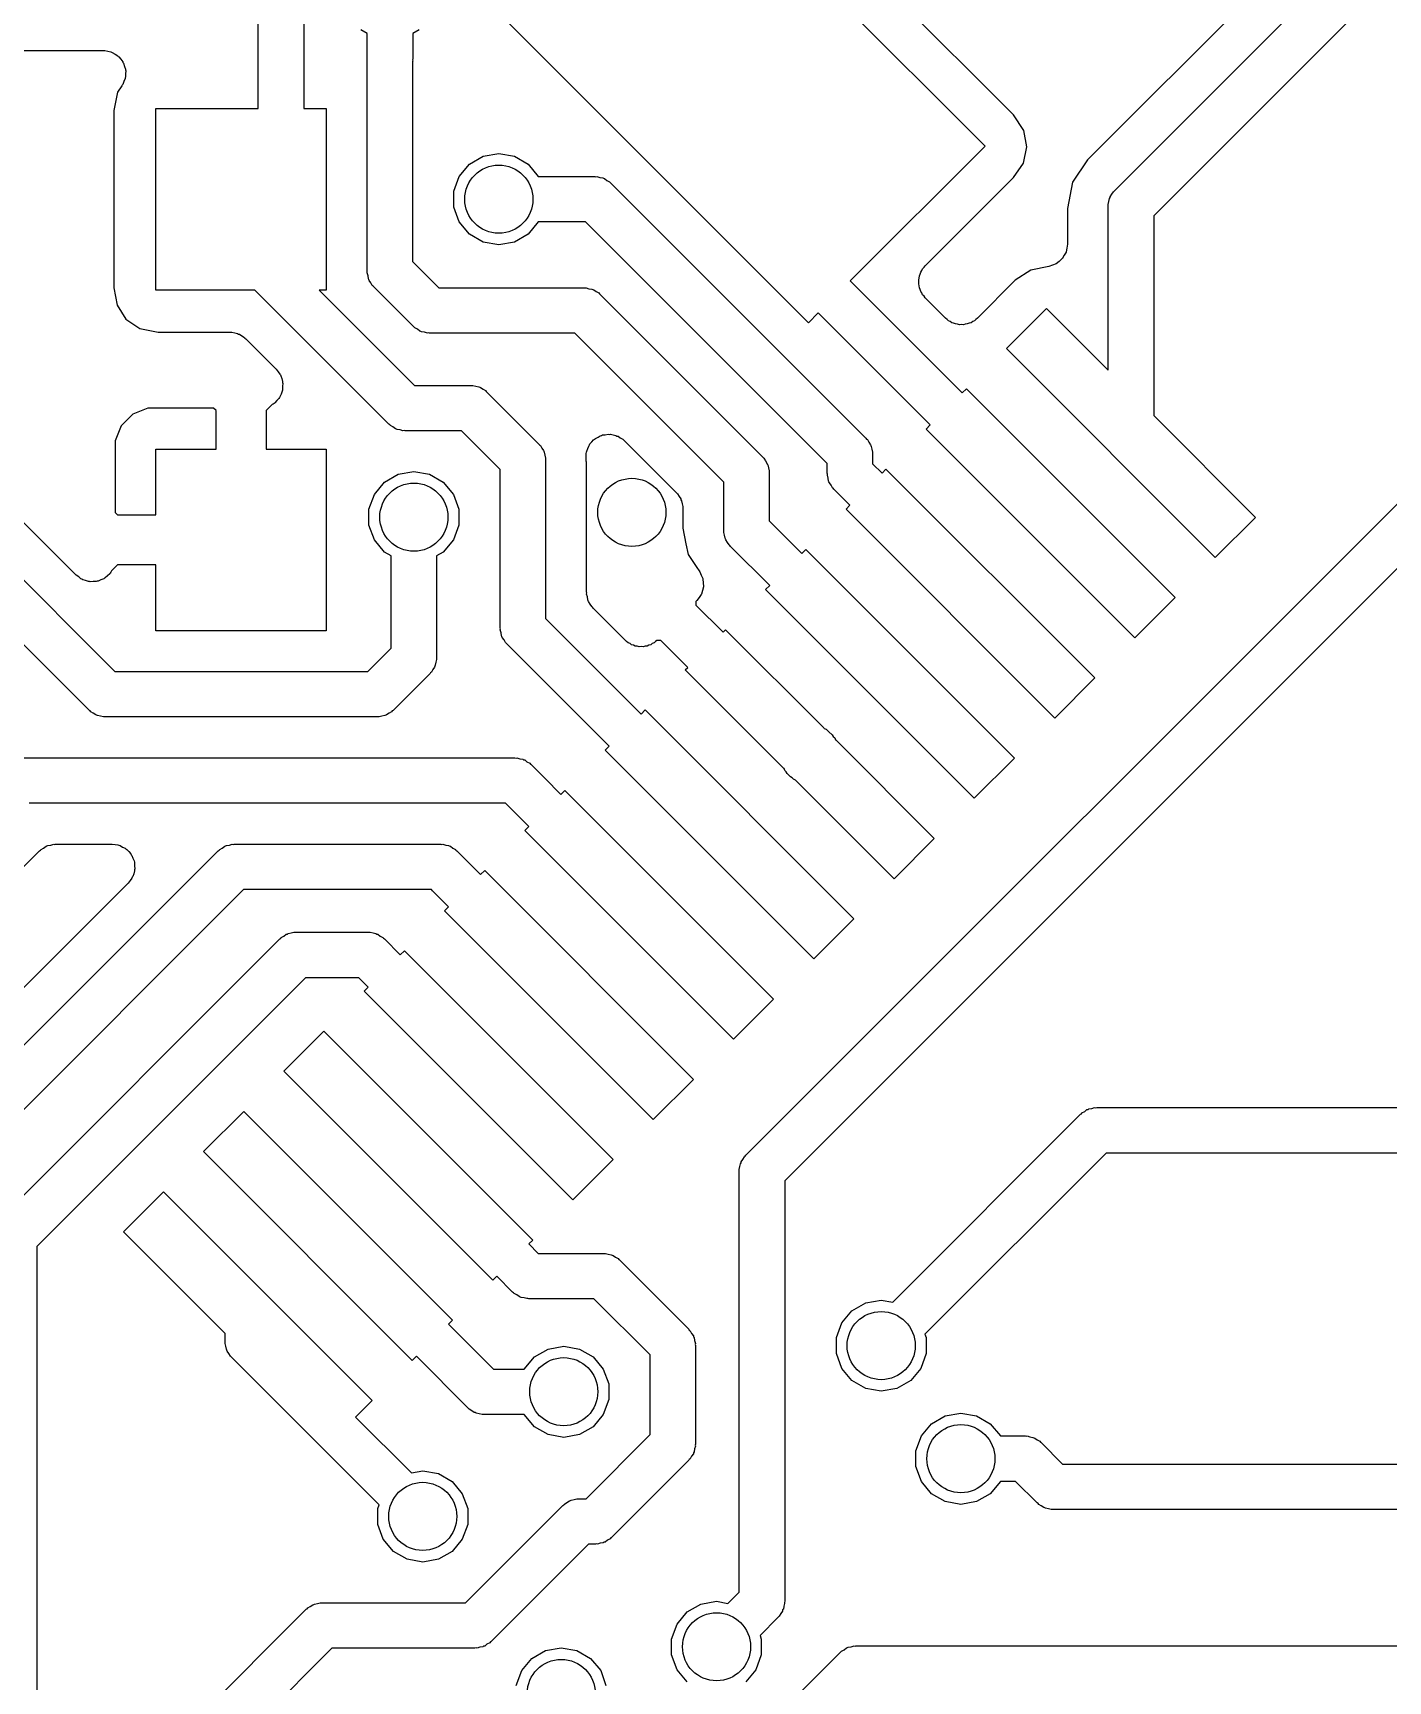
# Model space of a CAD drawing. Extents: x 125.1 to 143.2, y -145.5 to -100.1.
# Drawn here: x 128.18 to 134.15, y -125.47 to -118.22 of the extents above; entities that cross this region are included whole.
import ezdxf

# ---------------------------------------------------------------- set-up
doc = ezdxf.new("R2010")
doc.units = 0
doc.header["$MEASUREMENT"] = 0
doc.layers.add('BLACK', color=7, linetype='CONTINUOUS')

msp = doc.modelspace()

# ---------------------------------------------------------------- linework, layer by layer
at = {"layer": 'Black'}
for p, q in [((132.501, -118.578), (131.171, -117.249)), ((131.033, -117.373), (132.377, -118.717)), ((129.176, -118.55), (129.176, -117.767)), ((129.376, -117.726), (129.376, -118.55)), ((132.948, -118.911), (133.9, -117.959)), ((133.541, -118.063), (132.828, -118.776)), ((134.071, -118.071), (133.119, -119.023)), ((129.656, -118.221), (129.627, -118.204)), ((129.885, -118.204), (129.856, -118.221)), ((131.599, -119.495), (130.255, -118.151)), ((129.656, -118.323), (129.656, -118.221)), ((129.856, -118.221), (129.856, -118.333)), ((127.937, -118.295), (128.492, -118.295)), ((128.492, -118.295), (128.496, -118.295)), ((128.496, -118.295), (128.5, -118.295)), ((128.5, -118.295), (128.513, -118.298)), ((128.513, -118.298), (128.526, -118.301)), ((128.526, -118.301), (128.53, -118.303)), ((128.53, -118.303), (128.533, -118.304)), ((128.533, -118.304), (128.545, -118.311)), ((128.545, -118.311), (128.557, -118.318)), ((128.557, -118.318), (128.559, -118.321)), ((128.559, -118.321), (128.562, -118.323)), ((128.562, -118.323), (128.57, -118.334)), ((128.57, -118.334), (128.579, -118.345)), ((128.579, -118.345), (128.58, -118.348)), ((128.58, -118.348), (128.582, -118.351)), ((128.582, -118.351), (128.586, -118.365)), ((129.655, -118.325), (129.656, -118.323)), ((129.656, -118.33), (129.655, -118.325)), ((129.655, -118.334), (129.656, -118.33)), ((129.655, -119.265), (129.655, -118.334)), ((129.856, -118.333), (129.855, -118.337)), ((129.855, -118.337), (129.856, -118.342)), ((129.856, -118.342), (129.855, -118.344)), ((129.855, -118.344), (129.855, -119.224)), ((128.584, -118.432), (128.579, -118.445)), ((128.589, -118.419), (128.584, -118.432)), ((128.586, -118.365), (128.591, -118.377)), ((128.591, -118.412), (128.589, -118.416)), ((128.589, -118.416), (128.589, -118.419)), ((128.591, -118.377), (128.591, -118.381)), ((128.591, -118.381), (128.592, -118.385)), ((128.592, -118.385), (128.591, -118.398)), ((128.591, -118.398), (128.591, -118.412)), ((128.556, -118.479), (128.54, -118.56)), ((128.575, -118.451), (128.556, -118.479)), ((128.576, -118.448), (128.575, -118.451)), ((128.579, -118.445), (128.576, -118.448)), ((128.54, -118.56), (128.54, -119.341)), ((128.725, -119.35), (128.725, -118.55)), ((128.725, -118.55), (129.176, -118.55)), ((129.376, -118.55), (129.475, -118.55)), ((129.475, -118.55), (129.475, -119.35)), ((132.547, -118.648), (132.501, -118.578)), ((132.56, -118.719), (132.547, -118.648)), ((132.377, -118.717), (131.783, -119.31)), ((132.545, -118.791), (132.56, -118.719)), ((130.061, -118.85), (130.106, -118.796)), ((130.106, -118.796), (130.166, -118.761)), ((130.166, -118.761), (130.235, -118.749)), ((130.235, -118.749), (130.304, -118.761)), ((130.304, -118.761), (130.364, -118.796)), ((130.364, -118.796), (130.409, -118.85)), ((132.501, -118.854), (132.545, -118.791)), ((132.828, -118.776), (132.762, -118.875)), ((130.037, -118.915), (130.061, -118.85)), ((130.409, -118.85), (130.409, -118.85)), ((130.409, -118.85), (130.518, -118.85)), ((130.518, -118.85), (130.658, -118.85)), ((130.658, -118.85), (130.663, -118.851)), ((130.663, -118.851), (130.667, -118.85)), ((130.667, -118.85), (130.68, -118.854)), ((130.68, -118.854), (130.693, -118.856)), ((130.693, -118.856), (130.696, -118.858)), ((130.696, -118.858), (130.701, -118.859)), ((130.701, -118.859), (130.711, -118.867)), ((130.711, -118.867), (130.723, -118.873)), ((132.113, -119.243), (132.501, -118.854)), ((130.037, -118.985), (130.037, -118.915)), ((130.723, -118.873), (130.726, -118.877)), ((130.726, -118.877), (130.729, -118.879)), ((130.729, -118.879), (131.852, -120.002)), ((132.762, -118.875), (132.739, -118.991)), ((132.927, -118.943), (132.928, -118.939)), ((132.928, -118.939), (132.935, -118.928)), ((132.935, -118.928), (132.942, -118.917)), ((132.942, -118.917), (132.945, -118.914)), ((132.945, -118.914), (132.948, -118.911)), ((130.061, -119.05), (130.037, -118.985)), ((132.739, -118.991), (132.739, -119.148)), ((132.919, -118.973), (132.922, -118.96)), ((132.919, -118.977), (132.919, -118.973)), ((132.919, -118.981), (132.919, -118.977)), ((132.919, -119.703), (132.919, -118.981)), ((132.922, -118.96), (132.925, -118.947)), ((132.925, -118.947), (132.927, -118.943)), ((130.106, -119.104), (130.061, -119.05)), ((130.409, -119.05), (130.364, -119.104)), ((130.518, -119.05), (130.409, -119.05)), ((130.409, -119.05), (130.409, -119.05)), ((130.617, -119.05), (130.518, -119.05)), ((131.681, -120.114), (130.617, -119.05)), ((131.323, -123.16), (135.447, -119.036)), ((133.119, -119.023), (133.119, -119.903)), ((130.166, -119.139), (130.106, -119.104)), ((130.235, -119.151), (130.166, -119.139)), ((130.304, -119.139), (130.235, -119.151)), ((130.364, -119.104), (130.304, -119.139)), ((132.739, -119.148), (132.736, -119.165)), ((129.855, -119.224), (129.971, -119.34)), ((135.559, -119.207), (131.494, -123.272)), ((132.702, -119.224), (132.69, -119.234)), ((132.715, -119.213), (132.702, -119.224)), ((132.716, -119.212), (132.715, -119.213)), ((132.724, -119.197), (132.716, -119.212)), ((132.716, -119.212), (132.716, -119.212)), ((132.733, -119.183), (132.724, -119.197)), ((132.736, -119.165), (132.733, -119.182)), ((132.733, -119.182), (132.733, -119.182)), ((132.733, -119.182), (132.733, -119.183)), ((129.656, -119.27), (129.655, -119.265)), ((129.655, -119.274), (129.656, -119.27)), ((129.659, -119.287), (129.655, -119.274)), ((129.661, -119.3), (129.659, -119.287)), ((129.663, -119.303), (129.661, -119.3)), ((129.664, -119.308), (129.663, -119.303)), ((132.084, -119.305), (132.086, -119.297)), ((132.084, -119.314), (132.084, -119.305)), ((132.086, -119.297), (132.087, -119.288)), ((132.087, -119.288), (132.09, -119.28)), ((132.09, -119.28), (132.093, -119.272)), ((132.093, -119.272), (132.098, -119.264)), ((132.098, -119.264), (132.101, -119.257)), ((132.101, -119.257), (132.108, -119.25)), ((132.108, -119.25), (132.113, -119.243)), ((132.578, -119.262), (132.509, -119.307)), ((132.657, -119.247), (132.578, -119.262)), ((132.673, -119.241), (132.657, -119.247)), ((132.689, -119.235), (132.673, -119.241)), ((132.69, -119.234), (132.689, -119.235)), ((132.689, -119.235), (132.689, -119.235)), ((128.54, -119.341), (128.554, -119.416)), ((129.161, -119.35), (128.725, -119.35)), ((129.751, -119.941), (129.161, -119.35)), ((129.475, -119.35), (129.444, -119.35)), ((129.444, -119.35), (129.864, -119.77)), ((129.672, -119.318), (129.664, -119.308)), ((129.678, -119.33), (129.672, -119.318)), ((129.682, -119.333), (129.678, -119.33)), ((129.684, -119.336), (129.682, -119.333)), ((129.859, -119.511), (129.684, -119.336)), ((129.971, -119.34), (130.611, -119.34)), ((130.611, -119.34), (130.615, -119.341)), ((130.615, -119.341), (130.62, -119.34)), ((130.62, -119.34), (130.632, -119.344)), ((130.632, -119.344), (130.645, -119.346)), ((130.645, -119.346), (130.649, -119.348)), ((130.649, -119.348), (130.653, -119.349)), ((130.653, -119.349), (130.664, -119.357)), ((130.664, -119.357), (130.675, -119.363)), ((130.675, -119.363), (130.678, -119.367)), ((130.678, -119.367), (130.682, -119.369)), ((130.682, -119.369), (131.396, -120.084)), ((131.783, -119.31), (132.276, -119.803)), ((132.084, -119.323), (132.084, -119.314)), ((132.086, -119.331), (132.084, -119.323)), ((132.087, -119.34), (132.086, -119.331)), ((132.09, -119.348), (132.087, -119.34)), ((132.093, -119.356), (132.09, -119.348)), ((132.098, -119.363), (132.093, -119.356)), ((132.101, -119.371), (132.098, -119.363)), ((132.108, -119.377), (132.101, -119.371)), ((132.113, -119.385), (132.108, -119.377)), ((132.509, -119.307), (132.343, -119.474)), ((128.554, -119.416), (128.593, -119.478)), ((132.202, -119.474), (132.113, -119.385)), ((132.471, -119.608), (132.647, -119.432)), ((132.647, -119.432), (132.919, -119.703)), ((128.593, -119.478), (128.654, -119.519)), ((128.654, -119.519), (128.735, -119.535)), ((129.862, -119.513), (129.859, -119.511)), ((129.865, -119.517), (129.862, -119.513)), ((129.877, -119.523), (129.865, -119.517)), ((131.642, -119.451), (131.599, -119.495)), ((132.135, -119.944), (131.642, -119.451)), ((132.209, -119.479), (132.202, -119.474)), ((132.215, -119.485), (132.209, -119.479)), ((132.223, -119.489), (132.215, -119.485)), ((132.23, -119.494), (132.223, -119.489)), ((132.238, -119.496), (132.23, -119.494)), ((132.246, -119.499), (132.238, -119.496)), ((132.255, -119.5), (132.246, -119.499)), ((132.264, -119.503), (132.255, -119.5)), ((132.272, -119.502), (132.264, -119.503)), ((132.281, -119.503), (132.272, -119.502)), ((132.289, -119.5), (132.281, -119.503)), ((132.298, -119.499), (132.289, -119.5)), ((132.306, -119.496), (132.298, -119.499)), ((132.315, -119.494), (132.306, -119.496)), ((132.322, -119.489), (132.315, -119.494)), ((132.33, -119.485), (132.322, -119.489)), ((132.336, -119.479), (132.33, -119.485)), ((132.343, -119.474), (132.336, -119.479)), ((128.735, -119.535), (129.05, -119.535)), ((129.05, -119.535), (129.055, -119.536)), ((129.055, -119.536), (129.059, -119.536)), ((129.059, -119.536), (129.072, -119.539)), ((129.072, -119.539), (129.084, -119.542)), ((129.084, -119.542), (129.088, -119.544)), ((129.088, -119.544), (129.093, -119.545)), ((129.093, -119.545), (129.103, -119.552)), ((129.103, -119.552), (129.115, -119.559)), ((129.115, -119.559), (129.117, -119.562)), ((129.117, -119.562), (129.121, -119.565)), ((129.121, -119.565), (129.255, -119.699)), ((129.887, -119.531), (129.877, -119.523)), ((129.892, -119.532), (129.887, -119.531)), ((129.895, -119.534), (129.892, -119.532)), ((129.908, -119.536), (129.895, -119.534)), ((129.921, -119.54), (129.908, -119.536)), ((129.925, -119.539), (129.921, -119.54)), ((129.93, -119.54), (129.925, -119.539)), ((130.57, -119.54), (129.93, -119.54)), ((131.226, -120.196), (130.57, -119.54)), ((133.39, -120.528), (132.471, -119.608)), ((129.255, -119.699), (129.263, -119.71)), ((129.263, -119.71), (129.271, -119.72)), ((129.271, -119.72), (129.273, -119.724)), ((129.273, -119.724), (129.275, -119.728)), ((129.275, -119.728), (129.279, -119.74)), ((129.279, -119.74), (129.283, -119.753)), ((129.276, -119.808), (129.271, -119.82)), ((129.281, -119.796), (129.276, -119.808)), ((129.282, -119.791), (129.281, -119.796)), ((129.283, -119.787), (129.282, -119.791)), ((129.283, -119.753), (129.283, -119.757)), ((129.283, -119.757), (129.284, -119.761)), ((129.284, -119.761), (129.283, -119.774)), ((129.283, -119.774), (129.283, -119.787)), ((129.864, -119.77), (130.113, -119.77)), ((130.113, -119.77), (130.117, -119.771)), ((130.117, -119.771), (130.121, -119.77)), ((130.121, -119.77), (130.134, -119.774)), ((130.134, -119.774), (130.147, -119.776)), ((130.147, -119.776), (130.151, -119.778)), ((130.151, -119.778), (130.155, -119.779)), ((130.155, -119.779), (130.166, -119.787)), ((130.166, -119.787), (130.177, -119.793)), ((130.177, -119.793), (130.18, -119.797)), ((130.18, -119.797), (130.183, -119.799)), ((130.183, -119.799), (130.412, -120.028)), ((132.276, -119.803), (132.294, -119.785)), ((132.294, -119.785), (133.213, -120.704)), ((127.373, -119.859), (128.544, -121.03)), ((128.689, -119.87), (128.623, -119.897)), ((128.979, -119.87), (128.689, -119.87)), ((128.99, -119.881), (128.979, -119.87)), ((128.99, -120.05), (128.99, -119.881)), ((129.237, -119.854), (129.21, -119.881)), ((129.21, -119.881), (129.21, -120.05)), ((129.242, -119.852), (129.237, -119.854)), ((129.245, -119.849), (129.242, -119.852)), ((129.249, -119.847), (129.245, -119.849)), ((129.257, -119.837), (129.249, -119.847)), ((129.267, -119.827), (129.257, -119.837)), ((129.269, -119.823), (129.267, -119.827)), ((129.271, -119.82), (129.269, -119.823)), ((128.572, -119.948), (128.545, -120.014)), ((128.623, -119.897), (128.572, -119.948)), ((129.755, -119.943), (129.751, -119.941)), ((129.758, -119.947), (129.755, -119.943)), ((129.769, -119.953), (129.758, -119.947)), ((129.78, -119.961), (129.769, -119.953)), ((132.117, -119.962), (132.135, -119.944)), ((133.119, -119.903), (133.567, -120.351)), ((128.432, -121.201), (127.237, -120.006)), ((128.545, -120.014), (128.545, -120.329)), ((129.784, -119.962), (129.78, -119.961)), ((129.788, -119.964), (129.784, -119.962)), ((129.801, -119.966), (129.788, -119.964)), ((129.813, -119.97), (129.801, -119.966)), ((129.818, -119.969), (129.813, -119.97)), ((129.822, -119.97), (129.818, -119.969)), ((130.071, -119.97), (129.822, -119.97)), ((130.241, -120.14), (130.071, -119.97)), ((130.412, -120.028), (130.414, -120.031)), ((130.634, -120.032), (130.636, -120.027)), ((130.636, -120.027), (130.645, -120.019)), ((130.645, -120.019), (130.652, -120.01)), ((130.652, -120.01), (130.657, -120.007)), ((130.657, -120.007), (130.661, -120.003)), ((130.661, -120.003), (130.672, -119.998)), ((130.672, -119.998), (130.682, -119.992)), ((130.682, -119.992), (130.687, -119.99)), ((130.687, -119.99), (130.692, -119.988)), ((130.692, -119.988), (130.704, -119.987)), ((130.704, -119.987), (130.716, -119.985)), ((130.716, -119.985), (130.722, -119.986)), ((130.722, -119.986), (130.727, -119.985)), ((130.727, -119.985), (130.739, -119.988)), ((130.739, -119.988), (130.75, -119.99)), ((130.75, -119.99), (130.755, -119.993)), ((130.755, -119.993), (130.761, -119.994)), ((130.761, -119.994), (130.77, -120.001)), ((130.77, -120.001), (130.781, -120.007)), ((130.781, -120.007), (130.785, -120.011)), ((130.785, -120.011), (130.789, -120.014)), ((130.789, -120.014), (131.016, -120.241)), ((131.852, -120.002), (131.854, -120.006)), ((131.854, -120.006), (131.858, -120.008)), ((131.858, -120.008), (131.864, -120.02)), ((131.864, -120.02), (131.872, -120.031)), ((133.036, -120.881), (132.117, -119.962)), ((128.374, -120.606), (127.833, -120.065)), ((128.725, -120.34), (128.725, -120.05)), ((128.725, -120.05), (128.99, -120.05)), ((129.21, -120.05), (129.475, -120.05)), ((129.475, -120.05), (129.475, -120.85)), ((130.414, -120.031), (130.418, -120.034)), ((130.418, -120.034), (130.424, -120.046)), ((130.424, -120.046), (130.432, -120.056)), ((130.432, -120.056), (130.433, -120.06)), ((130.433, -120.06), (130.435, -120.064)), ((130.435, -120.064), (130.437, -120.077)), ((130.437, -120.077), (130.441, -120.09)), ((130.441, -120.09), (130.44, -120.094)), ((130.44, -120.094), (130.441, -120.099)), ((130.441, -120.099), (130.441, -120.796)), ((130.619, -120.093), (130.62, -120.082)), ((130.62, -120.099), (130.619, -120.093)), ((130.62, -120.07), (130.621, -120.064)), ((130.62, -120.082), (130.62, -120.07)), ((130.62, -120.104), (130.62, -120.099)), ((130.621, -120.064), (130.622, -120.059)), ((130.622, -120.059), (130.627, -120.048)), ((130.627, -120.048), (130.631, -120.037)), ((130.631, -120.037), (130.634, -120.032)), ((131.396, -120.084), (131.399, -120.087)), ((131.399, -120.087), (131.402, -120.09)), ((131.402, -120.09), (131.409, -120.102)), ((131.409, -120.102), (131.416, -120.112)), ((131.872, -120.031), (131.873, -120.035)), ((131.873, -120.035), (131.875, -120.039)), ((131.875, -120.039), (131.877, -120.051)), ((131.877, -120.051), (131.881, -120.064)), ((131.881, -120.064), (131.88, -120.068)), ((131.88, -120.068), (131.881, -120.073)), ((131.881, -120.073), (131.881, -120.115)), ((129.732, -120.196), (129.792, -120.161)), ((129.792, -120.161), (129.861, -120.149)), ((129.861, -120.149), (129.93, -120.161)), ((129.93, -120.161), (129.99, -120.196)), ((130.241, -120.838), (130.241, -120.14)), ((130.621, -120.108), (130.62, -120.104)), ((130.621, -120.68), (130.621, -120.108)), ((131.416, -120.112), (131.417, -120.117)), ((131.417, -120.117), (131.42, -120.12)), ((131.42, -120.12), (131.422, -120.133)), ((131.422, -120.133), (131.425, -120.146)), ((131.425, -120.146), (131.425, -120.15)), ((131.425, -120.15), (131.426, -120.155)), ((131.426, -120.155), (131.426, -120.366)), ((131.681, -120.156), (131.681, -120.114)), ((131.682, -120.161), (131.681, -120.156)), ((131.682, -120.165), (131.682, -120.161)), ((131.685, -120.178), (131.682, -120.165)), ((131.881, -120.115), (131.923, -120.156)), ((131.923, -120.156), (131.94, -120.139)), ((131.94, -120.139), (132.86, -121.058)), ((129.687, -120.25), (129.732, -120.196)), ((129.99, -120.196), (130.035, -120.25)), ((131.016, -120.241), (131.019, -120.245)), ((131.019, -120.245), (131.022, -120.248)), ((131.022, -120.248), (131.029, -120.259)), ((131.226, -120.408), (131.226, -120.196)), ((131.687, -120.191), (131.685, -120.178)), ((131.689, -120.194), (131.687, -120.191)), ((131.691, -120.199), (131.689, -120.194)), ((131.698, -120.209), (131.691, -120.199)), ((131.705, -120.221), (131.698, -120.209)), ((131.708, -120.223), (131.705, -120.221)), ((131.71, -120.227), (131.708, -120.223)), ((131.781, -120.298), (131.71, -120.227)), ((129.663, -120.315), (129.687, -120.25)), ((129.663, -120.385), (129.663, -120.315)), ((130.035, -120.25), (130.059, -120.315)), ((130.059, -120.315), (130.059, -120.385)), ((131.029, -120.259), (131.036, -120.27)), ((131.036, -120.27), (131.037, -120.274)), ((131.037, -120.274), (131.04, -120.278)), ((131.04, -120.278), (131.042, -120.291)), ((131.042, -120.291), (131.045, -120.303)), ((131.045, -120.303), (131.045, -120.308)), ((131.045, -120.308), (131.046, -120.312)), ((131.046, -120.312), (131.046, -120.398)), ((131.764, -120.315), (131.781, -120.298)), ((132.683, -121.235), (131.764, -120.315)), ((128.545, -120.329), (128.556, -120.34)), ((128.556, -120.34), (128.725, -120.34)), ((129.687, -120.45), (129.663, -120.385)), ((130.059, -120.385), (130.035, -120.45)), ((131.426, -120.366), (131.569, -120.51)), ((133.567, -120.351), (133.39, -120.528)), ((129.732, -120.504), (129.687, -120.45)), ((130.035, -120.45), (129.99, -120.504)), ((131.046, -120.398), (131.059, -120.467)), ((131.226, -120.412), (131.226, -120.408)), ((131.226, -120.417), (131.226, -120.412)), ((131.229, -120.429), (131.226, -120.417)), ((131.232, -120.442), (131.229, -120.429)), ((131.234, -120.446), (131.232, -120.442)), ((131.235, -120.45), (131.234, -120.446)), ((131.242, -120.461), (131.235, -120.45)), ((131.249, -120.472), (131.242, -120.461)), ((129.761, -120.521), (129.732, -120.504)), ((129.761, -120.633), (129.761, -120.521)), ((129.99, -120.504), (129.961, -120.521)), ((129.961, -120.521), (129.961, -120.633)), ((131.059, -120.467), (131.069, -120.514)), ((131.069, -120.514), (131.104, -120.567)), ((131.252, -120.475), (131.249, -120.472)), ((131.255, -120.479), (131.252, -120.475)), ((131.428, -120.651), (131.255, -120.479)), ((131.569, -120.51), (131.587, -120.492)), ((131.587, -120.492), (132.506, -121.411)), ((128.385, -120.613), (128.374, -120.606)), ((128.512, -120.608), (128.502, -120.617)), ((128.522, -120.599), (128.512, -120.608)), ((128.524, -120.596), (128.522, -120.599)), ((128.527, -120.593), (128.524, -120.596)), ((128.53, -120.587), (128.527, -120.593)), ((128.556, -120.56), (128.53, -120.587)), ((128.725, -120.56), (128.556, -120.56)), ((128.725, -120.85), (128.725, -120.56)), ((131.104, -120.567), (131.104, -120.567)), ((131.104, -120.567), (131.12, -120.591)), ((131.12, -120.591), (131.126, -120.606)), ((131.126, -120.606), (131.133, -120.62)), ((128.395, -120.622), (128.385, -120.613)), ((128.399, -120.623), (128.395, -120.622)), ((128.403, -120.626), (128.399, -120.623)), ((128.415, -120.629), (128.403, -120.626)), ((128.428, -120.634), (128.415, -120.629)), ((128.432, -120.634), (128.428, -120.634)), ((128.436, -120.635), (128.432, -120.634)), ((128.449, -120.634), (128.436, -120.635)), ((128.462, -120.634), (128.449, -120.634)), ((128.466, -120.632), (128.462, -120.634)), ((128.471, -120.632), (128.466, -120.632)), ((128.483, -120.626), (128.471, -120.632)), ((128.495, -120.622), (128.483, -120.626)), ((128.498, -120.619), (128.495, -120.622)), ((128.502, -120.617), (128.498, -120.619)), ((129.761, -120.927), (129.761, -120.633)), ((129.961, -120.633), (129.961, -120.968)), ((130.622, -120.684), (130.621, -120.68)), ((131.132, -120.673), (131.127, -120.689)), ((131.136, -120.657), (131.132, -120.673)), ((131.133, -120.62), (131.133, -120.622)), ((131.133, -120.622), (131.134, -120.623)), ((131.134, -120.623), (131.135, -120.639)), ((131.135, -120.639), (131.136, -120.655)), ((131.136, -120.655), (131.136, -120.656)), ((131.136, -120.656), (131.136, -120.657)), ((131.41, -120.669), (131.428, -120.651)), ((132.329, -121.588), (131.41, -120.669)), ((130.621, -120.689), (130.622, -120.684)), ((130.625, -120.701), (130.621, -120.689)), ((130.627, -120.714), (130.625, -120.701)), ((130.629, -120.718), (130.627, -120.714)), ((130.63, -120.722), (130.629, -120.718)), ((130.638, -120.733), (130.63, -120.722)), ((130.644, -120.744), (130.638, -120.733)), ((130.648, -120.747), (130.644, -120.744)), ((130.65, -120.751), (130.648, -120.747)), ((130.791, -120.892), (130.65, -120.751)), ((131.107, -120.717), (131.103, -120.721)), ((131.103, -120.721), (131.103, -120.737)), ((131.103, -120.737), (131.223, -120.856)), ((131.117, -120.704), (131.107, -120.717)), ((131.126, -120.691), (131.117, -120.704)), ((131.127, -120.689), (131.126, -120.691)), ((131.127, -120.689), (131.127, -120.689)), ((133.213, -120.704), (133.036, -120.881)), ((130.441, -120.796), (130.862, -121.217)), ((129.475, -120.85), (128.725, -120.85)), ((130.242, -120.842), (130.241, -120.838)), ((130.241, -120.846), (130.242, -120.842)), ((130.245, -120.859), (130.241, -120.846)), ((130.247, -120.872), (130.245, -120.859)), ((130.249, -120.876), (130.247, -120.872)), ((130.25, -120.88), (130.249, -120.876)), ((130.258, -120.89), (130.25, -120.88)), ((130.264, -120.902), (130.258, -120.89)), ((130.798, -120.897), (130.791, -120.892)), ((130.805, -120.903), (130.798, -120.897)), ((130.925, -120.897), (130.919, -120.903)), ((130.931, -120.893), (130.925, -120.897)), ((130.948, -120.893), (130.931, -120.893)), ((131.067, -121.012), (130.948, -120.893)), ((131.223, -120.856), (131.233, -120.846)), ((131.233, -120.846), (131.666, -121.278)), ((129.658, -121.03), (129.761, -120.927)), ((129.961, -120.968), (129.96, -120.972)), ((129.96, -120.972), (129.961, -120.977)), ((130.268, -120.905), (130.264, -120.902)), ((130.27, -120.908), (130.268, -120.905)), ((130.721, -121.358), (130.27, -120.908)), ((130.813, -120.907), (130.805, -120.903)), ((130.82, -120.912), (130.813, -120.907)), ((130.828, -120.914), (130.82, -120.912)), ((130.836, -120.918), (130.828, -120.914)), ((130.845, -120.918), (130.836, -120.918)), ((130.853, -120.921), (130.845, -120.918)), ((130.862, -120.92), (130.853, -120.921)), ((130.871, -120.921), (130.862, -120.92)), ((130.879, -120.918), (130.871, -120.921)), ((130.888, -120.918), (130.879, -120.918)), ((130.896, -120.914), (130.888, -120.918)), ((130.904, -120.912), (130.896, -120.914)), ((130.911, -120.907), (130.904, -120.912)), ((130.919, -120.903), (130.911, -120.907)), ((128.544, -121.03), (129.658, -121.03)), ((129.932, -121.039), (129.77, -121.201)), ((129.934, -121.035), (129.932, -121.039)), ((129.938, -121.032), (129.934, -121.035)), ((129.944, -121.021), (129.938, -121.032)), ((129.952, -121.01), (129.944, -121.021)), ((129.953, -121.006), (129.952, -121.01)), ((129.955, -121.002), (129.953, -121.006)), ((129.957, -120.989), (129.955, -121.002)), ((129.961, -120.977), (129.957, -120.989)), ((131.056, -121.023), (131.067, -121.012)), ((131.489, -121.455), (131.056, -121.023)), ((132.86, -121.058), (132.683, -121.235)), ((128.435, -121.203), (128.432, -121.201)), ((128.438, -121.207), (128.435, -121.203)), ((128.449, -121.213), (128.438, -121.207)), ((128.46, -121.221), (128.449, -121.213)), ((128.464, -121.222), (128.46, -121.221)), ((128.468, -121.224), (128.464, -121.222)), ((128.481, -121.226), (128.468, -121.224)), ((128.494, -121.23), (128.481, -121.226)), ((128.498, -121.229), (128.494, -121.23)), ((128.502, -121.23), (128.498, -121.229)), ((129.699, -121.23), (128.502, -121.23)), ((129.703, -121.229), (129.699, -121.23)), ((129.708, -121.23), (129.703, -121.229)), ((129.72, -121.226), (129.708, -121.23)), ((129.733, -121.224), (129.72, -121.226)), ((129.737, -121.222), (129.733, -121.224)), ((129.741, -121.221), (129.737, -121.222)), ((129.752, -121.213), (129.741, -121.221)), ((129.763, -121.207), (129.752, -121.213)), ((129.766, -121.203), (129.763, -121.207)), ((129.77, -121.201), (129.766, -121.203)), ((130.862, -121.217), (130.88, -121.199)), ((130.88, -121.199), (131.799, -122.119)), ((131.666, -121.278), (131.668, -121.28)), ((131.668, -121.28), (131.676, -121.284)), ((131.676, -121.284), (131.682, -121.29)), ((131.682, -121.29), (131.689, -121.295)), ((131.689, -121.295), (131.703, -121.309)), ((131.703, -121.309), (131.708, -121.316)), ((131.708, -121.316), (131.715, -121.322)), ((131.715, -121.322), (131.718, -121.33)), ((131.718, -121.33), (131.72, -121.332)), ((131.72, -121.332), (132.152, -121.765)), ((130.703, -121.376), (130.721, -121.358)), ((131.622, -122.295), (130.703, -121.376)), ((128.126, -121.41), (130.306, -121.41)), ((130.306, -121.41), (130.311, -121.411)), ((130.311, -121.411), (130.315, -121.41)), ((130.315, -121.41), (130.328, -121.414)), ((130.328, -121.414), (130.341, -121.416)), ((130.341, -121.416), (130.344, -121.418)), ((130.344, -121.418), (130.349, -121.419)), ((130.349, -121.419), (130.359, -121.427)), ((130.359, -121.427), (130.371, -121.433)), ((130.371, -121.433), (130.374, -121.437)), ((130.374, -121.437), (130.377, -121.439)), ((130.377, -121.439), (130.438, -121.5)), ((131.491, -121.457), (131.489, -121.455)), ((131.494, -121.465), (131.491, -121.457)), ((131.5, -121.471), (131.494, -121.465)), ((131.505, -121.479), (131.5, -121.471)), ((131.52, -121.493), (131.505, -121.479)), ((132.506, -121.411), (132.329, -121.588)), ((130.438, -121.5), (130.438, -121.5)), ((130.438, -121.5), (130.508, -121.571)), ((130.508, -121.571), (130.526, -121.553)), ((130.526, -121.553), (131.445, -122.472)), ((131.527, -121.498), (131.52, -121.493)), ((131.533, -121.504), (131.527, -121.498)), ((131.541, -121.508), (131.533, -121.504)), ((131.543, -121.509), (131.541, -121.508)), ((131.976, -121.942), (131.543, -121.509)), ((130.265, -121.61), (128.167, -121.61)), ((130.296, -121.641), (130.265, -121.61)), ((130.367, -121.712), (130.296, -121.641)), ((130.296, -121.641), (130.296, -121.641)), ((130.349, -121.73), (130.367, -121.712)), ((131.269, -122.649), (130.349, -121.73)), ((132.152, -121.765), (131.976, -121.942)), ((127.14, -123.678), (128.999, -121.819)), ((127.971, -122.061), (128.213, -121.819)), ((128.213, -121.819), (128.216, -121.817)), ((128.216, -121.817), (128.219, -121.813)), ((128.219, -121.813), (128.23, -121.807)), ((128.23, -121.807), (128.241, -121.799)), ((128.241, -121.799), (128.245, -121.798)), ((128.245, -121.798), (128.249, -121.796)), ((128.249, -121.796), (128.262, -121.794)), ((128.262, -121.794), (128.275, -121.79)), ((128.275, -121.79), (128.279, -121.791)), ((128.279, -121.791), (128.283, -121.79)), ((128.283, -121.79), (128.533, -121.79)), ((128.533, -121.79), (128.545, -121.792)), ((128.545, -121.792), (128.558, -121.793)), ((128.558, -121.793), (128.562, -121.795)), ((128.562, -121.795), (128.567, -121.796)), ((128.567, -121.796), (128.578, -121.803)), ((128.578, -121.803), (128.59, -121.808)), ((128.59, -121.808), (128.593, -121.811)), ((128.593, -121.811), (128.597, -121.813)), ((128.597, -121.813), (128.605, -121.823)), ((128.605, -121.823), (128.615, -121.833)), ((128.615, -121.833), (128.616, -121.837)), ((128.616, -121.837), (128.619, -121.84)), ((128.619, -121.84), (128.624, -121.852)), ((128.999, -121.819), (129.003, -121.817)), ((129.003, -121.817), (129.006, -121.813)), ((129.006, -121.813), (129.017, -121.807)), ((129.017, -121.807), (129.028, -121.799)), ((129.028, -121.799), (129.032, -121.798)), ((129.032, -121.798), (129.036, -121.796)), ((129.036, -121.796), (129.049, -121.794)), ((129.049, -121.794), (129.061, -121.79)), ((129.061, -121.79), (129.066, -121.791)), ((129.066, -121.791), (129.07, -121.79)), ((129.07, -121.79), (129.979, -121.79)), ((129.979, -121.79), (129.984, -121.791)), ((129.984, -121.791), (129.988, -121.79)), ((129.988, -121.79), (130.001, -121.794)), ((130.001, -121.794), (130.014, -121.796)), ((130.014, -121.796), (130.017, -121.798)), ((130.017, -121.798), (130.022, -121.799)), ((130.022, -121.799), (130.032, -121.807)), ((130.032, -121.807), (130.044, -121.813)), ((130.044, -121.813), (130.046, -121.817)), ((130.046, -121.817), (130.05, -121.819)), ((130.05, -121.819), (130.084, -121.853)), ((128.624, -121.852), (128.629, -121.864)), ((128.631, -121.907), (128.627, -121.92)), ((128.629, -121.864), (128.63, -121.869)), ((128.63, -121.869), (128.631, -121.873)), ((128.631, -121.873), (128.631, -121.886)), ((128.631, -121.886), (128.632, -121.899)), ((128.632, -121.899), (128.631, -121.903)), ((128.631, -121.903), (128.631, -121.907)), ((130.084, -121.853), (130.155, -121.924)), ((130.155, -121.924), (130.173, -121.906)), ((130.173, -121.906), (131.092, -122.826)), ((128.603, -121.961), (127.156, -123.408)), ((129.111, -121.99), (127.303, -123.798)), ((128.611, -121.95), (128.603, -121.961)), ((128.619, -121.94), (128.611, -121.95)), ((128.621, -121.936), (128.619, -121.94)), ((128.623, -121.932), (128.621, -121.936)), ((128.627, -121.92), (128.623, -121.932)), ((129.938, -121.99), (129.111, -121.99)), ((129.943, -121.995), (129.938, -121.99)), ((130.013, -122.066), (129.943, -121.995)), ((129.996, -122.083), (130.013, -122.066)), ((130.915, -123.002), (129.996, -122.083)), ((131.799, -122.119), (131.622, -122.295)), ((128.029, -123.449), (129.271, -122.207)), ((129.271, -122.207), (129.275, -122.204)), ((129.275, -122.204), (129.277, -122.201)), ((129.277, -122.201), (129.289, -122.195)), ((129.289, -122.195), (129.299, -122.187)), ((129.299, -122.187), (129.304, -122.186)), ((129.304, -122.186), (129.307, -122.184)), ((129.307, -122.184), (129.32, -122.181)), ((129.32, -122.181), (129.333, -122.178)), ((129.333, -122.178), (129.337, -122.178)), ((129.337, -122.178), (129.342, -122.178)), ((129.342, -122.178), (129.66, -122.178)), ((129.66, -122.178), (129.664, -122.178)), ((129.664, -122.178), (129.669, -122.178)), ((129.669, -122.178), (129.681, -122.181)), ((129.681, -122.181), (129.694, -122.184)), ((129.694, -122.184), (129.698, -122.186)), ((129.698, -122.186), (129.702, -122.187)), ((129.702, -122.187), (129.713, -122.195)), ((129.713, -122.195), (129.724, -122.201)), ((129.724, -122.201), (129.727, -122.204)), ((129.727, -122.204), (129.731, -122.207)), ((129.731, -122.207), (129.801, -122.278)), ((129.801, -122.278), (129.819, -122.26)), ((129.819, -122.26), (130.738, -123.179)), ((129.383, -122.378), (128.2, -123.561)), ((129.618, -122.378), (129.383, -122.378)), ((129.66, -122.419), (129.618, -122.378)), ((129.642, -122.437), (129.66, -122.419)), ((130.561, -123.356), (129.642, -122.437)), ((131.445, -122.472), (131.269, -122.649)), ((129.289, -122.79), (129.465, -122.614)), ((129.465, -122.614), (130.385, -123.533)), ((130.208, -123.71), (129.289, -122.79)), ((131.092, -122.826), (130.915, -123.002)), ((128.935, -123.144), (129.112, -122.967)), ((129.112, -122.967), (130.031, -123.886)), ((131.97, -123.806), (132.797, -122.979)), ((132.797, -122.979), (132.801, -122.977)), ((132.801, -122.977), (132.803, -122.973)), ((132.803, -122.973), (132.815, -122.967)), ((132.815, -122.967), (132.825, -122.959)), ((132.825, -122.959), (132.83, -122.958)), ((132.83, -122.958), (132.834, -122.956)), ((132.834, -122.956), (132.846, -122.954)), ((132.846, -122.954), (132.859, -122.95)), ((132.859, -122.95), (132.863, -122.951)), ((132.863, -122.951), (132.868, -122.95)), ((132.868, -122.95), (135.453, -122.95)), ((129.854, -124.063), (128.935, -123.144)), ((132.909, -123.15), (132.111, -123.948)), ((135.453, -123.15), (132.909, -123.15)), ((130.738, -123.179), (130.561, -123.356)), ((131.294, -123.222), (131.297, -123.21)), ((131.294, -123.227), (131.294, -123.222)), ((131.297, -123.21), (131.3, -123.197)), ((131.3, -123.197), (131.302, -123.193)), ((131.302, -123.193), (131.303, -123.189)), ((131.303, -123.189), (131.31, -123.178)), ((131.31, -123.178), (131.317, -123.167)), ((131.317, -123.167), (131.32, -123.164)), ((131.32, -123.164), (131.323, -123.16)), ((131.294, -123.231), (131.294, -123.227)), ((131.294, -125.083), (131.294, -123.231)), ((131.494, -123.272), (131.494, -125.124)), ((128.582, -123.497), (128.758, -123.321)), ((128.758, -123.321), (129.678, -124.24)), ((129.03, -123.945), (128.582, -123.497)), ((128.2, -123.561), (128.2, -125.552)), ((130.385, -123.533), (130.367, -123.55)), ((130.367, -123.55), (130.408, -123.592)), ((130.408, -123.592), (130.696, -123.592)), ((130.696, -123.592), (130.7, -123.593)), ((130.7, -123.593), (130.705, -123.592)), ((130.705, -123.592), (130.717, -123.596)), ((130.717, -123.596), (130.73, -123.598)), ((130.73, -123.598), (130.734, -123.6)), ((130.734, -123.6), (130.738, -123.601)), ((130.738, -123.601), (130.749, -123.609)), ((130.749, -123.609), (130.76, -123.615)), ((130.76, -123.615), (130.763, -123.619)), ((130.763, -123.619), (130.767, -123.621)), ((130.767, -123.621), (131.072, -123.926)), ((130.226, -123.692), (130.208, -123.71)), ((130.296, -123.763), (130.226, -123.692)), ((130.3, -123.765), (130.296, -123.763)), ((130.303, -123.768), (130.3, -123.765)), ((130.314, -123.775), (130.303, -123.768)), ((130.325, -123.782), (130.314, -123.775)), ((130.329, -123.784), (130.325, -123.782)), ((130.333, -123.786), (130.329, -123.784)), ((130.346, -123.788), (130.333, -123.786)), ((130.358, -123.791), (130.346, -123.788)), ((130.363, -123.791), (130.358, -123.791)), ((130.367, -123.792), (130.363, -123.791)), ((130.654, -123.792), (130.367, -123.792)), ((130.901, -124.038), (130.654, -123.792)), ((131.851, -123.81), (131.919, -123.798)), ((131.919, -123.798), (131.97, -123.806)), ((131.746, -123.898), (131.79, -123.845)), ((131.79, -123.845), (131.851, -123.81)), ((129.03, -123.98), (129.03, -123.945)), ((130.031, -123.886), (130.013, -123.904)), ((130.013, -123.904), (130.211, -124.101)), ((131.072, -123.926), (131.074, -123.93)), ((131.074, -123.93), (131.078, -123.933)), ((131.078, -123.933), (131.084, -123.944)), ((131.084, -123.944), (131.092, -123.955)), ((131.722, -123.963), (131.746, -123.898)), ((132.111, -123.948), (132.117, -123.963)), ((129.03, -123.984), (129.03, -123.98)), ((129.03, -123.988), (129.03, -123.984)), ((129.033, -124.001), (129.03, -123.988)), ((129.036, -124.014), (129.033, -124.001)), ((129.038, -124.018), (129.036, -124.014)), ((129.039, -124.022), (129.038, -124.018)), ((129.046, -124.033), (129.039, -124.022)), ((130.392, -124.048), (130.452, -124.013)), ((130.452, -124.013), (130.521, -124.001)), ((130.521, -124.001), (130.59, -124.013)), ((130.59, -124.013), (130.65, -124.048)), ((131.092, -123.955), (131.093, -123.959)), ((131.093, -123.959), (131.095, -123.963)), ((131.095, -123.963), (131.097, -123.976)), ((131.097, -123.976), (131.101, -123.988)), ((131.101, -123.988), (131.1, -123.993)), ((131.1, -123.993), (131.101, -123.997)), ((131.101, -123.997), (131.101, -124.432)), ((131.722, -124.033), (131.722, -123.963)), ((132.117, -123.963), (132.117, -124.033)), ((129.053, -124.044), (129.046, -124.033)), ((129.056, -124.047), (129.053, -124.044)), ((129.059, -124.05), (129.056, -124.047)), ((129.708, -124.699), (129.059, -124.05)), ((129.872, -124.045), (129.854, -124.063)), ((130.099, -124.272), (129.872, -124.045)), ((130.347, -124.101), (130.392, -124.048)), ((130.65, -124.048), (130.695, -124.101)), ((130.901, -124.39), (130.901, -124.038)), ((131.746, -124.099), (131.722, -124.033)), ((132.117, -124.033), (132.093, -124.099)), ((130.211, -124.101), (130.238, -124.101)), ((130.238, -124.101), (130.347, -124.101)), ((130.347, -124.101), (130.347, -124.101)), ((130.695, -124.101), (130.719, -124.167)), ((130.719, -124.167), (130.719, -124.236)), ((131.79, -124.152), (131.746, -124.099)), ((131.851, -124.187), (131.79, -124.152)), ((132.049, -124.152), (131.988, -124.187)), ((132.093, -124.099), (132.049, -124.152)), ((130.719, -124.236), (130.695, -124.302)), ((131.919, -124.199), (131.851, -124.187)), ((131.988, -124.187), (131.919, -124.199)), ((129.678, -124.24), (129.604, -124.313)), ((130.102, -124.275), (130.099, -124.272)), ((130.105, -124.278), (130.102, -124.275)), ((130.116, -124.285), (130.105, -124.278)), ((130.127, -124.292), (130.116, -124.285)), ((130.131, -124.293), (130.127, -124.292)), ((130.135, -124.295), (130.131, -124.293)), ((130.148, -124.298), (130.135, -124.295)), ((130.161, -124.301), (130.148, -124.298)), ((130.165, -124.301), (130.161, -124.301)), ((130.169, -124.301), (130.165, -124.301)), ((130.238, -124.301), (130.169, -124.301)), ((130.347, -124.301), (130.238, -124.301)), ((130.347, -124.302), (130.347, -124.301)), ((130.392, -124.355), (130.347, -124.302)), ((130.695, -124.302), (130.65, -124.355)), ((132.141, -124.342), (132.201, -124.307)), ((132.201, -124.307), (132.27, -124.295)), ((132.27, -124.295), (132.339, -124.307)), ((132.339, -124.307), (132.399, -124.342)), ((129.604, -124.313), (129.85, -124.558)), ((130.452, -124.39), (130.392, -124.355)), ((130.65, -124.355), (130.59, -124.39)), ((132.096, -124.395), (132.141, -124.342)), ((132.399, -124.342), (132.444, -124.395)), ((130.521, -124.402), (130.452, -124.39)), ((130.59, -124.39), (130.521, -124.402)), ((130.619, -124.672), (130.901, -124.39)), ((131.097, -124.453), (131.095, -124.466)), ((131.101, -124.441), (131.097, -124.453)), ((131.101, -124.432), (131.1, -124.436)), ((131.1, -124.436), (131.101, -124.441)), ((132.072, -124.461), (132.096, -124.395)), ((132.444, -124.395), (132.444, -124.396)), ((132.444, -124.396), (132.553, -124.396)), ((132.553, -124.396), (132.557, -124.397)), ((132.557, -124.397), (132.562, -124.396)), ((132.562, -124.396), (132.574, -124.4)), ((132.574, -124.4), (132.587, -124.402)), ((132.587, -124.402), (132.591, -124.404)), ((132.591, -124.404), (132.595, -124.405)), ((132.595, -124.405), (132.606, -124.413)), ((132.606, -124.413), (132.617, -124.419)), ((132.617, -124.419), (132.62, -124.423)), ((132.62, -124.423), (132.624, -124.425)), ((132.624, -124.425), (132.718, -124.52)), ((131.072, -124.503), (130.731, -124.843)), ((131.074, -124.499), (131.072, -124.503)), ((131.078, -124.496), (131.074, -124.499)), ((131.084, -124.485), (131.078, -124.496)), ((131.092, -124.474), (131.084, -124.485)), ((131.093, -124.47), (131.092, -124.474)), ((131.095, -124.466), (131.093, -124.47)), ((132.072, -124.531), (132.072, -124.461)), ((132.718, -124.52), (137.391, -124.52)), ((129.85, -124.558), (129.9, -124.549)), ((129.9, -124.549), (129.969, -124.561)), ((129.969, -124.561), (130.029, -124.596)), ((130.029, -124.596), (130.074, -124.65)), ((132.096, -124.596), (132.072, -124.531)), ((132.141, -124.65), (132.096, -124.596)), ((132.444, -124.596), (132.399, -124.65)), ((132.511, -124.596), (132.444, -124.596)), ((132.444, -124.596), (132.444, -124.596)), ((132.606, -124.691), (132.511, -124.596)), ((130.074, -124.65), (130.098, -124.715)), ((130.567, -124.676), (130.579, -124.673)), ((130.579, -124.673), (130.584, -124.673)), ((130.584, -124.673), (130.588, -124.672)), ((130.588, -124.672), (130.619, -124.672)), ((132.201, -124.684), (132.141, -124.65)), ((132.399, -124.65), (132.339, -124.684)), ((129.702, -124.715), (129.708, -124.699)), ((129.702, -124.785), (129.702, -124.715)), ((130.089, -125.13), (130.517, -124.702)), ((130.098, -124.715), (130.098, -124.785)), ((130.517, -124.702), (130.521, -124.699)), ((130.521, -124.699), (130.524, -124.696)), ((130.524, -124.696), (130.535, -124.689)), ((130.535, -124.689), (130.546, -124.682)), ((130.546, -124.682), (130.55, -124.68)), ((130.55, -124.68), (130.554, -124.678)), ((130.554, -124.678), (130.567, -124.676)), ((132.27, -124.697), (132.201, -124.684)), ((132.339, -124.684), (132.27, -124.697)), ((132.61, -124.693), (132.606, -124.691)), ((132.613, -124.697), (132.61, -124.693)), ((132.624, -124.703), (132.613, -124.697)), ((132.635, -124.711), (132.624, -124.703)), ((132.639, -124.712), (132.635, -124.711)), ((132.643, -124.714), (132.639, -124.712)), ((132.656, -124.716), (132.643, -124.714)), ((132.668, -124.72), (132.656, -124.716)), ((132.673, -124.719), (132.668, -124.72)), ((132.677, -124.72), (132.673, -124.719)), ((137.432, -124.72), (132.677, -124.72)), ((129.726, -124.85), (129.702, -124.785)), ((130.098, -124.785), (130.074, -124.85)), ((129.771, -124.904), (129.726, -124.85)), ((130.074, -124.85), (130.029, -124.904)), ((130.63, -124.872), (130.201, -125.301)), ((130.661, -124.872), (130.63, -124.872)), ((130.665, -124.871), (130.661, -124.872)), ((130.669, -124.872), (130.665, -124.871)), ((130.682, -124.868), (130.669, -124.872)), ((130.695, -124.866), (130.682, -124.868)), ((130.699, -124.864), (130.695, -124.866)), ((130.703, -124.863), (130.699, -124.864)), ((130.713, -124.855), (130.703, -124.863)), ((130.725, -124.849), (130.713, -124.855)), ((130.728, -124.845), (130.725, -124.849)), ((130.731, -124.843), (130.728, -124.845)), ((129.831, -124.939), (129.771, -124.904)), ((129.9, -124.951), (129.831, -124.939)), ((129.969, -124.939), (129.9, -124.951)), ((130.029, -124.904), (129.969, -124.939)), ((131.244, -125.133), (131.294, -125.083)), ((127.775, -126.771), (129.387, -125.159)), ((129.387, -125.159), (129.391, -125.157)), ((129.391, -125.157), (129.394, -125.153)), ((129.394, -125.153), (129.405, -125.147)), ((129.405, -125.147), (129.416, -125.139)), ((129.416, -125.139), (129.42, -125.138)), ((129.42, -125.138), (129.424, -125.136)), ((129.424, -125.136), (129.437, -125.134)), ((129.437, -125.134), (129.449, -125.13)), ((129.449, -125.13), (129.454, -125.131)), ((129.454, -125.131), (129.458, -125.13)), ((129.458, -125.13), (130.089, -125.13)), ((131.02, -125.224), (131.065, -125.171)), ((131.065, -125.171), (131.125, -125.136)), ((131.125, -125.136), (131.194, -125.124)), ((131.194, -125.124), (131.244, -125.133)), ((131.477, -125.177), (131.47, -125.189)), ((131.484, -125.167), (131.477, -125.177)), ((131.485, -125.162), (131.484, -125.167)), ((131.488, -125.159), (131.485, -125.162)), ((131.49, -125.146), (131.488, -125.159)), ((131.493, -125.133), (131.49, -125.146)), ((131.494, -125.124), (131.493, -125.129)), ((131.493, -125.129), (131.493, -125.133)), ((130.996, -125.29), (131.02, -125.224)), ((131.464, -125.195), (131.386, -125.274)), ((131.467, -125.192), (131.464, -125.195)), ((131.47, -125.189), (131.467, -125.192)), ((130.152, -125.326), (130.139, -125.33)), ((130.165, -125.324), (130.152, -125.326)), ((130.168, -125.322), (130.165, -125.324)), ((130.173, -125.321), (130.168, -125.322)), ((130.183, -125.313), (130.173, -125.321)), ((130.195, -125.307), (130.183, -125.313)), ((130.198, -125.303), (130.195, -125.307)), ((130.201, -125.301), (130.198, -125.303)), ((130.996, -125.359), (130.996, -125.29)), ((131.386, -125.274), (131.391, -125.29)), ((131.391, -125.29), (131.391, -125.359)), ((131.766, -125.329), (131.77, -125.328)), ((131.77, -125.328), (131.774, -125.326)), ((131.774, -125.326), (131.787, -125.324)), ((131.787, -125.324), (131.8, -125.32)), ((131.8, -125.32), (131.804, -125.321)), ((131.804, -125.321), (131.808, -125.32)), ((131.808, -125.32), (136.07, -125.32)), ((129.5, -125.33), (127.946, -126.884)), ((130.13, -125.33), (129.5, -125.33)), ((130.135, -125.329), (130.13, -125.33)), ((130.139, -125.33), (130.135, -125.329)), ((130.336, -125.429), (130.381, -125.376)), ((130.381, -125.376), (130.441, -125.341)), ((130.441, -125.341), (130.51, -125.329)), ((130.51, -125.329), (130.578, -125.341)), ((130.578, -125.341), (130.639, -125.376)), ((130.639, -125.376), (130.684, -125.429)), ((131.02, -125.425), (130.996, -125.359)), ((131.391, -125.359), (131.367, -125.425)), ((131.383, -125.704), (131.738, -125.349)), ((131.738, -125.349), (131.741, -125.347)), ((131.741, -125.347), (131.744, -125.343)), ((131.744, -125.343), (131.756, -125.337)), ((131.756, -125.337), (131.766, -125.329)), ((130.312, -125.495), (130.336, -125.429)), ((130.684, -125.429), (130.707, -125.495)), ((131.065, -125.478), (131.02, -125.425)), ((131.367, -125.425), (131.323, -125.478))]:
    msp.add_line(p, q, dxfattribs=at)
for centre in [(130.235, -118.95), (129.861, -120.35), (130.821, -120.329), (131.919, -123.998), (130.521, -124.201), (132.27, -124.496), (129.9, -124.75), (131.194, -125.324), (130.51, -125.53)]:
    msp.add_circle(centre, 0.15, dxfattribs=at)

doc.saveas('drawing.dxf')
